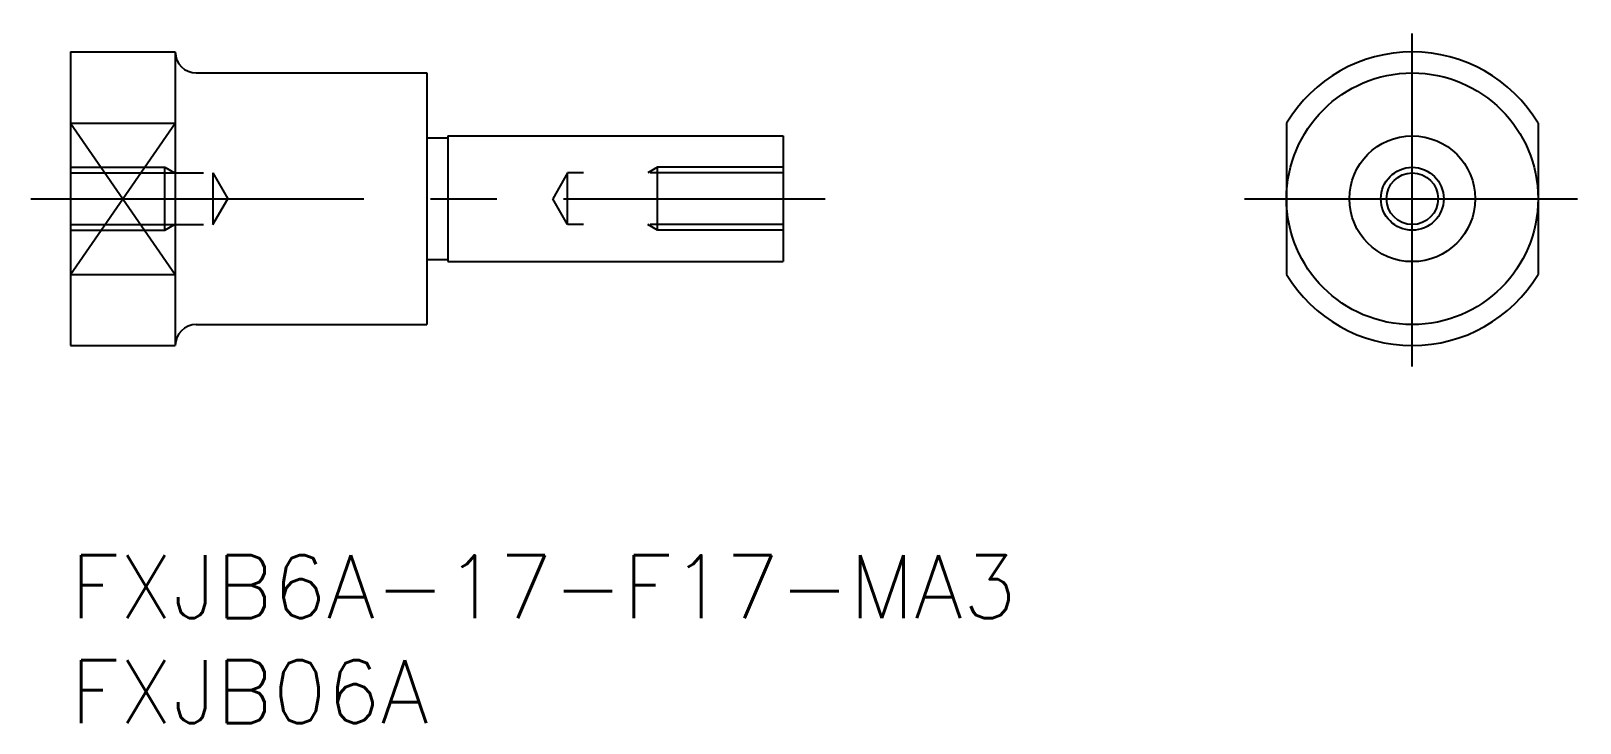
# Model space of a CAD drawing. Extents: x -1.9 to 72, y -8 to 25.
import ezdxf

# ---------------------------------------------------------------- set-up
doc = ezdxf.new("R2010")
doc.units = 0
doc.header["$LTSCALE"] = 0.5
doc.linetypes.add('CENTER', pattern=[50.8, 31.75, -6.35, 6.35, -6.35])
doc.linetypes.add('DASHED', pattern=[19.05, 12.7, -6.35])
for name, color, linetype in [('MSM_CENTER', 1, 'CENTER'), ('MSM_CONTINUOUS', 7, 'CONTINUOUS'), ('MSM_DASHED', 4, 'DASHED'), ('MSM_NARROW', 5, 'CONTINUOUS'), ('MSM_PART_NUMBER', 7, 'CONTINUOUS')]:
    doc.layers.add(name, color=color, linetype=linetype)
doc.styles.get("Standard").update_dxf_attribs({"font": 'txt.shx', "height": 3, "bigfont": 'bigfont.shx'})

# ---------------------------------------------------------------- blocks, each defined once
blk = doc.blocks.new('*U4')
at = {"layer": 'MSM_PART_NUMBER'}
blk.add_text('FXJB6A-17-F17-MA3', height=3, dxfattribs=at).set_placement((0, -3))
blk = doc.blocks.new('*U5')
at = {"layer": 'MSM_PART_NUMBER'}
blk.add_text('FXJB06A', height=3, dxfattribs=at).set_placement((0, -8))

msp = doc.modelspace()

# ---------------------------------------------------------------- linework, layer by layer
at = {"layer": 'MSM_CENTER'}
for p, q in [((64, 9), (64, 25)), ((-1.884, 17), (36, 17)), ((56, 17), (72, 17))]:
    msp.add_line(p, q, dxfattribs=at)
at = {"layer": 'MSM_CONTINUOUS'}
for p, q in [((0, 24), (0, 10)), ((0, 24), (5, 24)), ((5, 24), (5, 10)), ((6, 23), (17, 23)), ((17, 23), (17, 11)), ((0, 20.606), (5, 20.606)), ((18, 20), (34, 20)), ((18, 20), (18, 14)), ((34, 20), (34, 14)), ((58, 20.606), (58, 13.394)), ((70, 20.606), (70, 13.394)), ((17, 19.9), (18, 19.9)), ((17, 14.1), (18, 14.1)), ((0, 13.394), (5, 13.394)), ((18, 14), (34, 14)), ((6, 11), (17, 11)), ((0, 10), (5, 10))]:
    msp.add_line(p, q, dxfattribs=at)
for radius in [6, 3, 1.23]:
    msp.add_circle((64, 17), radius, dxfattribs=at)
for centre, radius, start, end in [((6, 24), 1, 180, 270), ((64, 17), 7, 31.00272, 148.99728), ((64, 17), 7, 211.00272, 328.99728), ((6, 10), 1, 90, 180)]:
    msp.add_arc(centre, radius, start, end, dxfattribs=at)
at = {"layer": 'MSM_DASHED'}
for p, q in [((0, 18.5), (4.5, 18.5)), ((4.5, 18.5), (4.969, 18.229)), ((4.5, 15.5), (4.5, 18.5)), ((28, 18.5), (27.531, 18.229)), ((34, 18.5), (28, 18.5)), ((28, 15.5), (28, 18.5)), ((0, 18.229), (6.79, 18.229)), ((6.79, 18.229), (7.5, 17)), ((6.79, 18.229), (6.79, 15.77)), ((23.71, 18.229), (23, 17)), ((34, 18.229), (23.71, 18.229)), ((23.71, 15.77), (23.71, 18.229)), ((6.79, 15.77), (7.5, 17)), ((23.71, 15.77), (23, 17)), ((0, 15.77), (6.79, 15.77)), ((4.5, 15.5), (4.969, 15.77)), ((34, 15.77), (23.71, 15.77)), ((28, 15.5), (27.531, 15.77)), ((0, 15.5), (4.5, 15.5)), ((34, 15.5), (28, 15.5))]:
    msp.add_line(p, q, dxfattribs=at)
at = {"layer": 'MSM_NARROW'}
for p, q in [((0, 13.394), (5, 20.606)), ((0, 20.606), (5, 13.394))]:
    msp.add_line(p, q, dxfattribs=at)
msp.add_circle((64, 17), 1.5, dxfattribs=at)

# ---------------------------------------------------------------- block references
at = {"layer": 'MSM_CONTINUOUS'}
for name in ['*U4', '*U5']:
    msp.add_blockref(name, (0, 0), dxfattribs=at)

doc.saveas('drawing.dxf')
